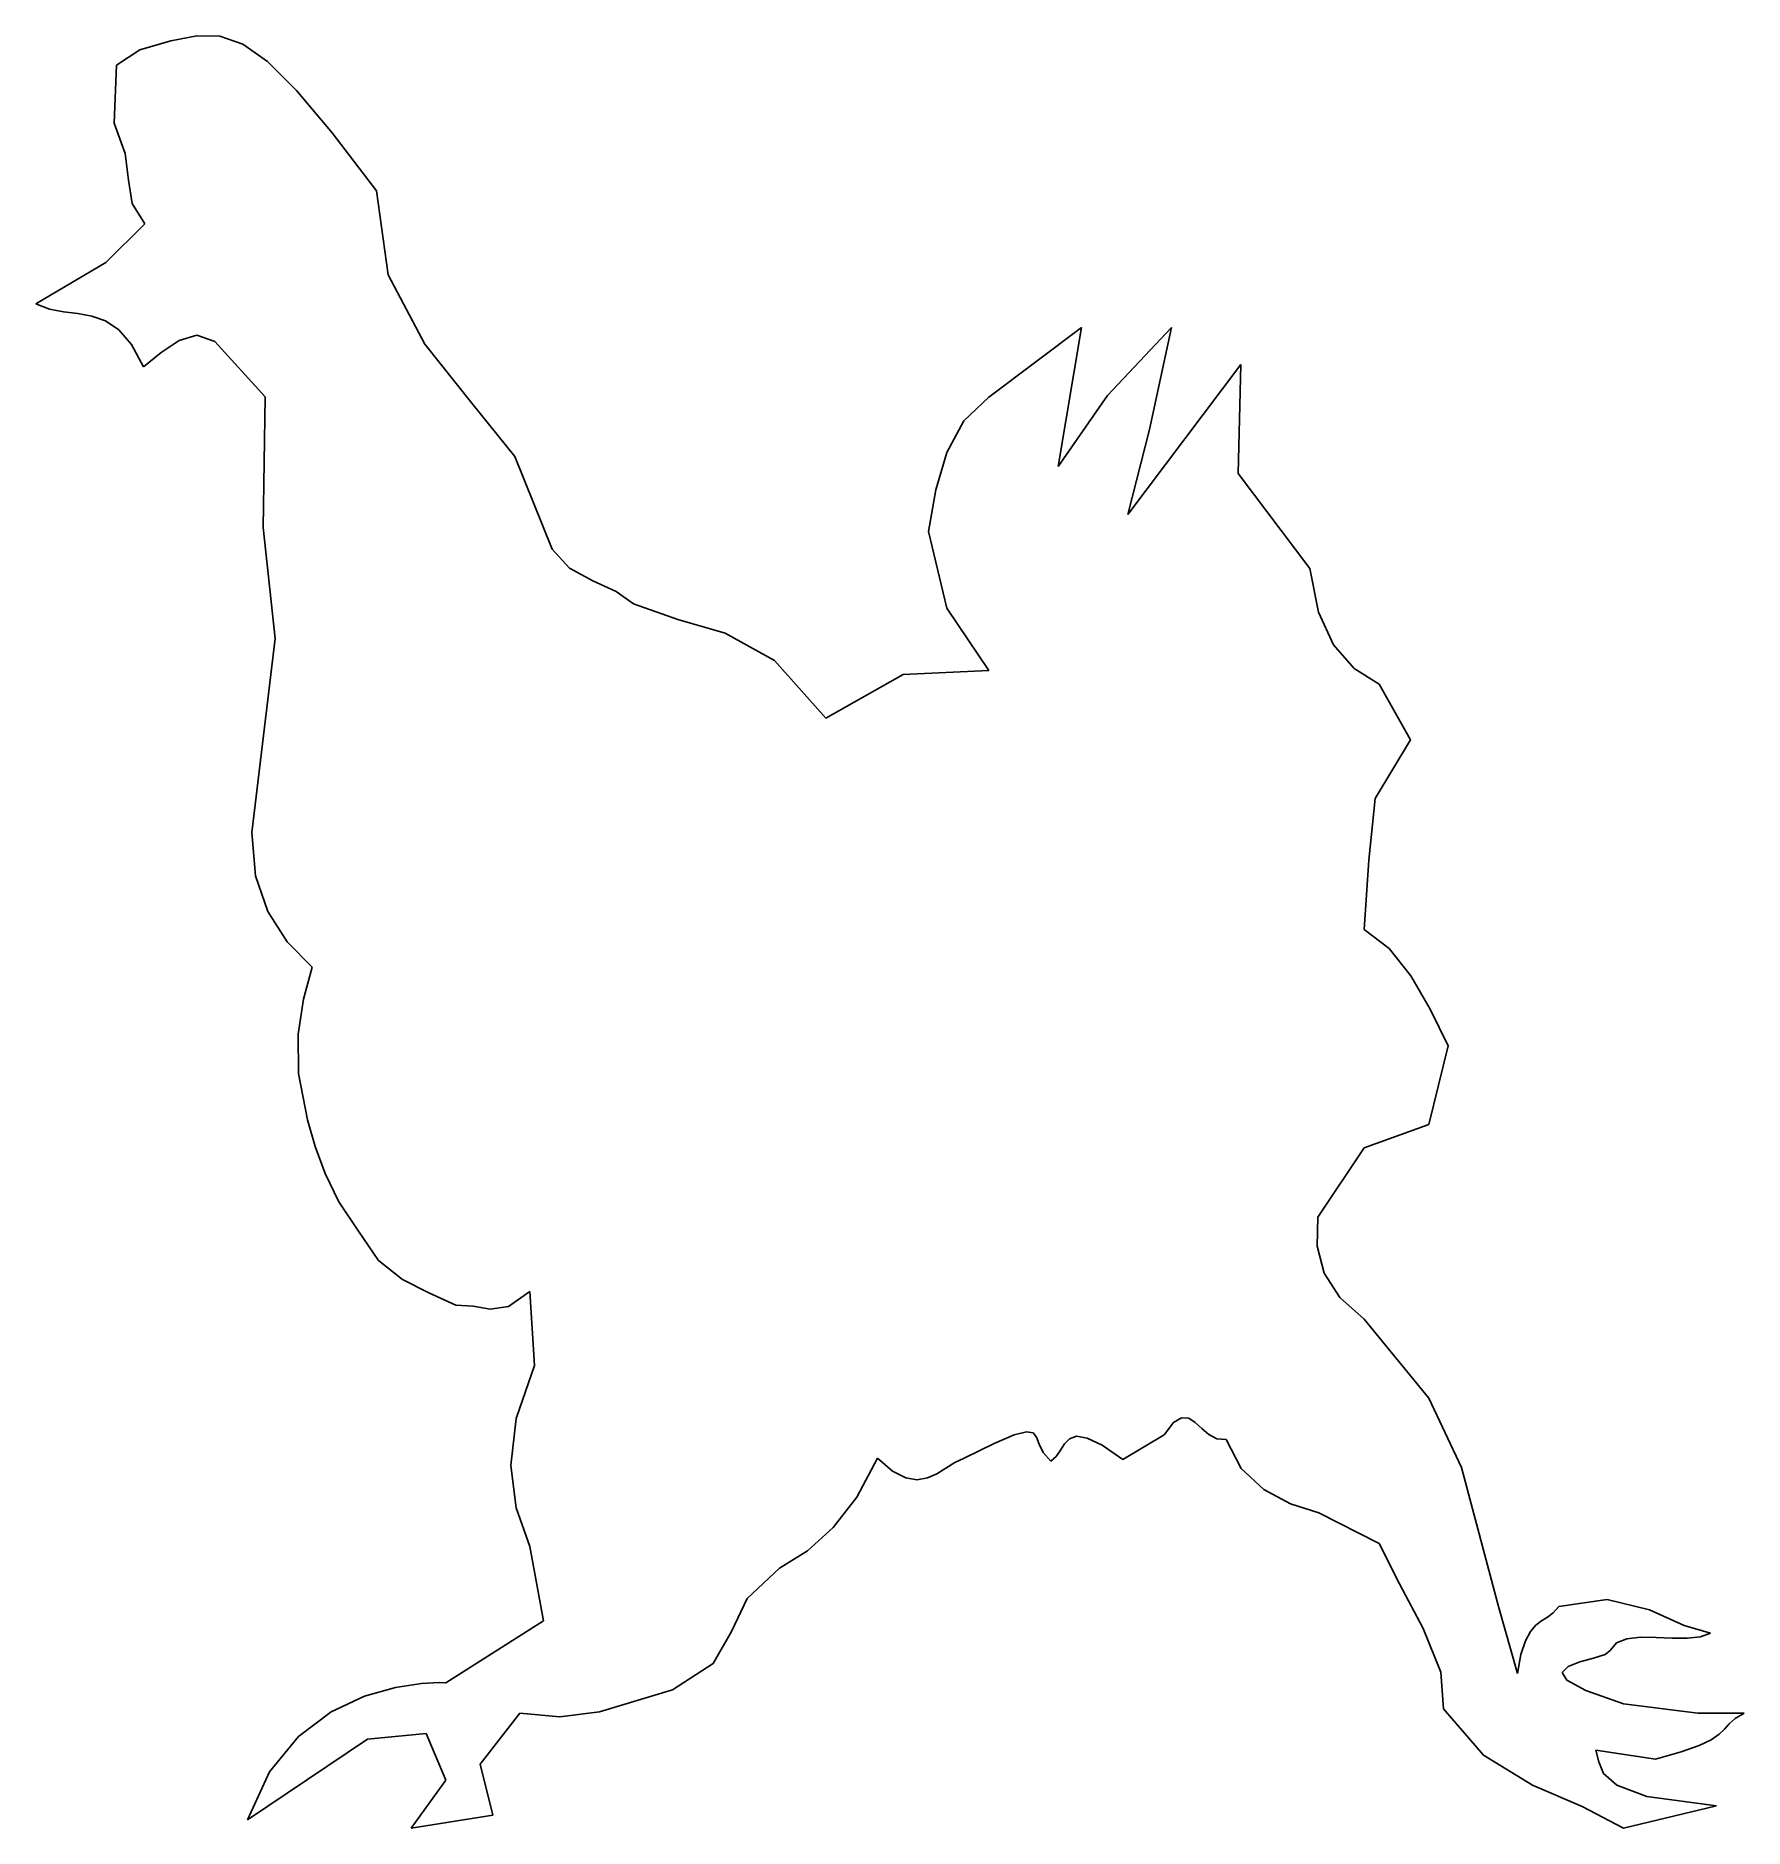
# Model space of a CAD drawing. Header units: millimetres. Extents: x 0.02 to 3.17, y 0.01 to 3.32.
import ezdxf

# ---------------------------------------------------------------- set-up
doc = ezdxf.new("R2010")
doc.units = ezdxf.units.MM
doc.layers.get('0').update_dxf_attribs({"linetype": 'CONTINUOUS', "true_color": 0xffffff})

msp = doc.modelspace()

# ---------------------------------------------------------------- linework, layer by layer
at = {"color": 0}
for p, q in [((0.2107, 3.2987), (0.2678, 3.3148)), ((0.2678, 3.3148), (0.3157, 3.3243)), ((0.3157, 3.3243), (0.3586, 3.3236)), ((0.3586, 3.3236), (0.4008, 3.309)), ((0.1672, 3.2701), (0.2107, 3.2987)), ((0.4008, 3.309), (0.4465, 3.2769)), ((0.1633, 3.1631), (0.1672, 3.2701)), ((0.4465, 3.2769), (0.5001, 3.2234)), ((0.5001, 3.2234), (0.5658, 3.145)), ((0.1834, 3.107), (0.1633, 3.1631)), ((0.5658, 3.145), (0.6479, 3.0379)), ((0.1893, 3.0576), (0.1834, 3.107)), ((0.1963, 3.0145), (0.1893, 3.0576)), ((0.2198, 2.9772), (0.1963, 3.0145)), ((0.6479, 3.0379), (0.6695, 2.8824)), ((0.1479, 2.9055), (0.2198, 2.9772)), ((0.0184, 2.8292), (0.1479, 2.9055)), ((0.6695, 2.8824), (0.7372, 2.7544)), ((0.0437, 2.8193), (0.0184, 2.8292)), ((0.0696, 2.8142), (0.0437, 2.8193)), ((0.0957, 2.811), (0.0696, 2.8142)), ((0.1216, 2.8065), (0.0957, 2.811)), ((0.1471, 2.7975), (0.1216, 2.8065)), ((0.1717, 2.781), (0.1471, 2.7975)), ((1.7791, 2.6569), (1.9504, 2.7854)), ((1.9504, 2.7854), (1.9076, 2.5285)), ((1.9983, 2.66), (2.1171, 2.7854)), ((2.1171, 2.7854), (2.0759, 2.5967)), ((0.1951, 2.7538), (0.1717, 2.781)), ((0.2171, 2.7127), (0.1951, 2.7538)), ((0.283, 2.7614), (0.25, 2.739)), ((0.316, 2.7713), (0.283, 2.7614)), ((0.349, 2.7597), (0.316, 2.7713)), ((0.4424, 2.6574), (0.349, 2.7597)), ((0.7372, 2.7544), (0.8242, 2.6455)), ((0.25, 2.739), (0.2171, 2.7127)), ((2.036, 2.4397), (2.2449, 2.7168)), ((2.2449, 2.7168), (2.2398, 2.5157)), ((0.4386, 2.4157), (0.4424, 2.6574)), ((1.733, 2.6131), (1.7791, 2.6569)), ((1.9076, 2.5285), (1.9983, 2.66)), ((0.8242, 2.6455), (0.9034, 2.5468)), ((1.7016, 2.5545), (1.733, 2.6131)), ((2.0759, 2.5967), (2.036, 2.4397)), ((1.6811, 2.4851), (1.7016, 2.5545)), ((0.9034, 2.5468), (0.9724, 2.3758)), ((1.6678, 2.4086), (1.6811, 2.4851)), ((2.2398, 2.5157), (2.3726, 2.3401)), ((0.4607, 2.2106), (0.4386, 2.4157)), ((1.7014, 2.2669), (1.6678, 2.4086)), ((0.9724, 2.3758), (1.0042, 2.3408)), ((1.0042, 2.3408), (1.0476, 2.3171)), ((2.3726, 2.3401), (2.3886, 2.2596)), ((1.0476, 2.3171), (1.091, 2.2976)), ((1.091, 2.2976), (1.1228, 2.2747)), ((1.1228, 2.2747), (1.2047, 2.2458)), ((1.7791, 2.1517), (1.7014, 2.2669)), ((2.3886, 2.2596), (2.4164, 2.1991)), ((1.2047, 2.2458), (1.292, 2.2207)), ((1.292, 2.2207), (1.3835, 2.1698)), ((0.4175, 1.8519), (0.4607, 2.2106)), ((2.4164, 2.1991), (2.4543, 2.1555)), ((1.3835, 2.1698), (1.4783, 2.0636)), ((2.4543, 2.1555), (2.5004, 2.126)), ((1.4783, 2.0636), (1.6208, 2.1441)), ((1.6208, 2.1441), (1.7791, 2.1517)), ((2.5004, 2.126), (2.5584, 2.0232)), ((2.5584, 2.0232), (2.4929, 1.9151)), ((2.4929, 1.9151), (2.4813, 1.8009)), ((0.4242, 1.7723), (0.4175, 1.8519)), ((2.4813, 1.8009), (2.4727, 1.6732)), ((0.4468, 1.7059), (0.4242, 1.7723)), ((0.4826, 1.6504), (0.4468, 1.7059)), ((2.4727, 1.6732), (2.519, 1.638)), ((0.5288, 1.6036), (0.4826, 1.6504)), ((2.519, 1.638), (2.559, 1.5872)), ((0.5128, 1.5441), (0.5288, 1.6036)), ((2.559, 1.5872), (2.5948, 1.5257)), ((0.5029, 1.4796), (0.5128, 1.5441)), ((2.5948, 1.5257), (2.6282, 1.458)), ((0.5037, 1.4066), (0.5029, 1.4796)), ((2.6282, 1.458), (2.5926, 1.3124)), ((0.5202, 1.321), (0.5037, 1.4066)), ((0.5346, 1.2719), (0.5202, 1.321)), ((2.5926, 1.3124), (2.4727, 1.2696)), ((0.5527, 1.2218), (0.5346, 1.2719)), ((2.4727, 1.2696), (2.3871, 1.1412)), ((0.5782, 1.17), (0.5527, 1.2218)), ((0.6144, 1.1155), (0.5782, 1.17)), ((2.3871, 1.1412), (2.386, 1.0877)), ((0.6514, 1.0615), (0.6144, 1.1155)), ((0.6961, 1.0264), (0.6514, 1.0615)), ((2.386, 1.0877), (2.3991, 1.0382)), ((2.3991, 1.0382), (2.4276, 0.9931)), ((0.7448, 1.0016), (0.6961, 1.0264)), ((0.7943, 0.9785), (0.7448, 1.0016)), ((0.9313, 1.0041), (0.8919, 0.9762)), ((0.9398, 0.8671), (0.9313, 1.0041)), ((0.8266, 0.9769), (0.7943, 0.9785)), ((0.8581, 0.9716), (0.8266, 0.9769)), ((0.8919, 0.9762), (0.8581, 0.9716)), ((2.4276, 0.9931), (2.4727, 0.9527)), ((2.4727, 0.9527), (2.5926, 0.8072)), ((0.9058, 0.7695), (0.9398, 0.8671)), ((2.5926, 0.8072), (2.6526, 0.6787)), ((0.8961, 0.6826), (0.9058, 0.7695)), ((2.1356, 0.7708), (2.1208, 0.7617)), ((2.1486, 0.7699), (2.1356, 0.7708)), ((2.1606, 0.7622), (2.1486, 0.7699)), ((2.1726, 0.7511), (2.1606, 0.7622)), ((1.8261, 0.739), (1.7893, 0.7232)), ((1.8487, 0.745), (1.8261, 0.739)), ((1.8611, 0.743), (1.8487, 0.745)), ((1.8676, 0.7348), (1.8611, 0.743)), ((1.8724, 0.7221), (1.8676, 0.7348)), ((1.9283, 0.7319), (1.9189, 0.7224)), ((1.9416, 0.7364), (1.9283, 0.7319)), ((1.961, 0.7332), (1.9416, 0.7364)), ((1.9887, 0.7198), (1.961, 0.7332)), ((2.1033, 0.7391), (2.0267, 0.6934)), ((2.1208, 0.7617), (2.1033, 0.7391)), ((2.1856, 0.7399), (2.1726, 0.7511)), ((2.2004, 0.7319), (2.1856, 0.7399)), ((2.218, 0.7304), (2.2004, 0.7319)), ((2.2456, 0.6768), (2.218, 0.7304)), ((1.5736, 0.6959), (1.5353, 0.6241)), ((1.6015, 0.6721), (1.5736, 0.6959)), ((1.7338, 0.6959), (1.7165, 0.6878)), ((1.7893, 0.7232), (1.7338, 0.6959)), ((1.8797, 0.7068), (1.8724, 0.7221)), ((1.8938, 0.6905), (1.8797, 0.7068)), ((1.9039, 0.6991), (1.8938, 0.6905)), ((1.9115, 0.7106), (1.9039, 0.6991)), ((1.9189, 0.7224), (1.9115, 0.7106)), ((2.0267, 0.6934), (1.9887, 0.7198)), ((0.9061, 0.6045), (0.8961, 0.6826)), ((1.6257, 0.6597), (1.6015, 0.6721)), ((1.6832, 0.6674), (1.6658, 0.6596)), ((1.6998, 0.6776), (1.6832, 0.6674)), ((1.7165, 0.6878), (1.6998, 0.6776)), ((2.2872, 0.6381), (2.2456, 0.6768)), ((2.6526, 0.6787), (2.7211, 0.4218)), ((1.6469, 0.6562), (1.6257, 0.6597)), ((1.6658, 0.6596), (1.6469, 0.6562)), ((2.3369, 0.6117), (2.2872, 0.6381)), ((0.9313, 0.5331), (0.9061, 0.6045)), ((1.5353, 0.6241), (1.4919, 0.5679)), ((2.3891, 0.5948), (2.3369, 0.6117)), ((1.4919, 0.5679), (1.4441, 0.5248)), ((2.5004, 0.5383), (2.3891, 0.5948)), ((0.9562, 0.3956), (0.9313, 0.5331)), ((2.5384, 0.464), (2.5004, 0.5383)), ((1.4441, 0.5248), (1.3927, 0.4925)), ((1.3927, 0.4925), (1.3328, 0.4367)), ((2.5818, 0.3811), (2.5384, 0.464)), ((1.3328, 0.4367), (1.3041, 0.3756)), ((2.8324, 0.4218), (2.9221, 0.4351)), ((2.9221, 0.4351), (2.9998, 0.4156)), ((2.7211, 0.4218), (2.7559, 0.298)), ((2.8008, 0.3954), (2.8116, 0.4024)), ((2.8116, 0.4024), (2.8222, 0.4104)), ((2.8222, 0.4104), (2.8324, 0.4218)), ((2.9998, 0.4156), (3.0639, 0.3869)), ((0.7757, 0.2811), (0.9562, 0.3956)), ((1.3041, 0.3756), (1.2702, 0.3168)), ((2.6143, 0.3004), (2.5818, 0.3811)), ((2.7708, 0.3585), (2.7801, 0.3757)), ((2.7801, 0.3757), (2.7902, 0.3873)), ((2.7902, 0.3873), (2.8008, 0.3954)), ((2.9836, 0.365), (2.9583, 0.3623)), ((3.0122, 0.3647), (2.9836, 0.365)), ((3.0417, 0.3635), (3.0122, 0.3647)), ((3.0639, 0.3869), (3.1126, 0.3726)), ((3.0943, 0.3656), (3.0699, 0.3632)), ((3.1126, 0.3726), (3.0943, 0.3656)), ((2.7559, 0.298), (2.7626, 0.3333)), ((2.7626, 0.3333), (2.7708, 0.3585)), ((2.9181, 0.3331), (2.8967, 0.3263)), ((2.9277, 0.3408), (2.9181, 0.3331)), ((2.9389, 0.3549), (2.9277, 0.3408)), ((2.9583, 0.3623), (2.9389, 0.3549)), ((3.0699, 0.3632), (3.0417, 0.3635)), ((1.2702, 0.3168), (1.1948, 0.2678)), ((2.6193, 0.2327), (2.6143, 0.3004)), ((2.8495, 0.3111), (2.8389, 0.3003)), ((2.8389, 0.3003), (2.8474, 0.286)), ((2.8713, 0.3194), (2.8495, 0.3111)), ((2.8967, 0.3263), (2.8713, 0.3194)), ((0.6254, 0.2561), (0.6829, 0.2725)), ((0.6829, 0.2725), (0.7307, 0.2797)), ((0.7307, 0.2797), (0.7635, 0.2814)), ((0.7635, 0.2814), (0.7757, 0.2811)), ((1.1948, 0.2678), (1.0598, 0.2271)), ((2.8474, 0.286), (2.8826, 0.267)), ((2.8826, 0.267), (2.9523, 0.242)), ((0.5639, 0.2271), (0.6254, 0.2561)), ((2.6935, 0.1472), (2.6193, 0.2327)), ((2.9523, 0.242), (3.0893, 0.2249)), ((0.5036, 0.1817), (0.5639, 0.2271)), ((0.9127, 0.2249), (0.8395, 0.1306)), ((0.9865, 0.2182), (0.9127, 0.2249)), ((1.0598, 0.2271), (0.9865, 0.2182)), ((3.0893, 0.2249), (3.175, 0.2249)), ((3.1475, 0.205), (3.1386, 0.1955)), ((3.1585, 0.2147), (3.1475, 0.205)), ((3.175, 0.2249), (3.1585, 0.2147)), ((0.6313, 0.1769), (0.4094, 0.0279)), ((0.4503, 0.1165), (0.5036, 0.1817)), ((0.7397, 0.1872), (0.6313, 0.1769)), ((0.7757, 0.1013), (0.7397, 0.1872)), ((3.1139, 0.1758), (3.0917, 0.1651)), ((3.1285, 0.1859), (3.1139, 0.1758)), ((3.1386, 0.1955), (3.1285, 0.1859)), ((2.7841, 0.092), (2.6935, 0.1472)), ((3.0114, 0.1401), (2.9009, 0.1564)), ((2.9009, 0.1564), (2.9062, 0.135)), ((2.9062, 0.135), (2.9148, 0.1136)), ((3.0587, 0.1533), (3.0114, 0.1401)), ((3.0917, 0.1651), (3.0587, 0.1533)), ((0.4094, 0.0279), (0.4503, 0.1165)), ((0.7118, 0.0124), (0.7757, 0.1013)), ((0.8395, 0.1306), (0.8628, 0.0365)), ((2.9148, 0.1136), (2.94, 0.0921)), ((2.8754, 0.0521), (2.7841, 0.092)), ((2.94, 0.0921), (2.9951, 0.0707)), ((2.9951, 0.0707), (3.1236, 0.0536)), ((0.8628, 0.0365), (0.7118, 0.0124)), ((2.9523, 0.0124), (2.8754, 0.0521)), ((3.1236, 0.0536), (2.9523, 0.0124)), ((0.4094, 0.0279), (0.4094, 0.0279))]:
    msp.add_line(p, q, dxfattribs=at)
at = {"color": 1, "true_color": 0xff0000}
for p, q in [((0.2107, 3.2987), (0.2678, 3.3148)), ((0.2678, 3.3148), (0.3157, 3.3243)), ((0.3157, 3.3243), (0.3586, 3.3236)), ((0.3586, 3.3236), (0.4008, 3.309)), ((0.1672, 3.2701), (0.2107, 3.2987)), ((0.4008, 3.309), (0.4465, 3.2769)), ((0.1633, 3.1631), (0.1672, 3.2701)), ((0.4465, 3.2769), (0.5001, 3.2234)), ((0.5001, 3.2234), (0.5658, 3.145)), ((0.1834, 3.107), (0.1633, 3.1631)), ((0.5658, 3.145), (0.6479, 3.0379)), ((0.1893, 3.0576), (0.1834, 3.107)), ((0.1963, 3.0145), (0.1893, 3.0576)), ((0.2198, 2.9772), (0.1963, 3.0145)), ((0.6479, 3.0379), (0.6695, 2.8824)), ((0.1479, 2.9055), (0.2198, 2.9772)), ((0.0184, 2.8292), (0.1479, 2.9055)), ((0.6695, 2.8824), (0.7372, 2.7544)), ((0.0437, 2.8193), (0.0184, 2.8292)), ((0.0696, 2.8142), (0.0437, 2.8193)), ((0.0957, 2.811), (0.0696, 2.8142)), ((0.1216, 2.8065), (0.0957, 2.811)), ((0.1471, 2.7975), (0.1216, 2.8065)), ((0.1717, 2.781), (0.1471, 2.7975)), ((1.7791, 2.6569), (1.9504, 2.7854)), ((1.9504, 2.7854), (1.9076, 2.5285)), ((1.9983, 2.66), (2.1171, 2.7854)), ((2.1171, 2.7854), (2.0759, 2.5967)), ((0.1951, 2.7538), (0.1717, 2.781)), ((0.2171, 2.7127), (0.1951, 2.7538)), ((0.283, 2.7614), (0.25, 2.739)), ((0.316, 2.7713), (0.283, 2.7614)), ((0.349, 2.7597), (0.316, 2.7713)), ((0.4424, 2.6574), (0.349, 2.7597)), ((0.7372, 2.7544), (0.8242, 2.6455)), ((0.25, 2.739), (0.2171, 2.7127)), ((2.036, 2.4397), (2.2449, 2.7168)), ((2.2449, 2.7168), (2.2398, 2.5157)), ((0.4386, 2.4157), (0.4424, 2.6574)), ((1.733, 2.6131), (1.7791, 2.6569)), ((1.9076, 2.5285), (1.9983, 2.66)), ((0.8242, 2.6455), (0.9034, 2.5468)), ((1.7016, 2.5545), (1.733, 2.6131)), ((2.0759, 2.5967), (2.036, 2.4397)), ((1.6811, 2.4851), (1.7016, 2.5545)), ((0.9034, 2.5468), (0.9724, 2.3758)), ((1.6678, 2.4086), (1.6811, 2.4851)), ((2.2398, 2.5157), (2.3726, 2.3401)), ((0.4607, 2.2106), (0.4386, 2.4157)), ((1.7014, 2.2669), (1.6678, 2.4086)), ((0.9724, 2.3758), (1.0042, 2.3408)), ((1.0042, 2.3408), (1.0476, 2.3171)), ((2.3726, 2.3401), (2.3886, 2.2596)), ((1.0476, 2.3171), (1.091, 2.2976)), ((1.091, 2.2976), (1.1228, 2.2747)), ((1.1228, 2.2747), (1.2047, 2.2458)), ((1.7791, 2.1517), (1.7014, 2.2669)), ((2.3886, 2.2596), (2.4164, 2.1991)), ((1.2047, 2.2458), (1.292, 2.2207)), ((1.292, 2.2207), (1.3835, 2.1698)), ((0.4175, 1.8519), (0.4607, 2.2106)), ((2.4164, 2.1991), (2.4543, 2.1555)), ((1.3835, 2.1698), (1.4783, 2.0636)), ((2.4543, 2.1555), (2.5004, 2.126)), ((1.4783, 2.0636), (1.6208, 2.1441)), ((1.6208, 2.1441), (1.7791, 2.1517)), ((2.5004, 2.126), (2.5584, 2.0232)), ((2.5584, 2.0232), (2.4929, 1.9151)), ((2.4929, 1.9151), (2.4813, 1.8009)), ((0.4242, 1.7723), (0.4175, 1.8519)), ((2.4813, 1.8009), (2.4727, 1.6732)), ((0.4468, 1.7059), (0.4242, 1.7723)), ((0.4826, 1.6504), (0.4468, 1.7059)), ((2.4727, 1.6732), (2.519, 1.638)), ((0.5288, 1.6036), (0.4826, 1.6504)), ((2.519, 1.638), (2.559, 1.5872)), ((0.5128, 1.5441), (0.5288, 1.6036)), ((2.559, 1.5872), (2.5948, 1.5257)), ((0.5029, 1.4796), (0.5128, 1.5441)), ((2.5948, 1.5257), (2.6282, 1.458)), ((0.5037, 1.4066), (0.5029, 1.4796)), ((2.6282, 1.458), (2.5926, 1.3124)), ((0.5202, 1.321), (0.5037, 1.4066)), ((0.5346, 1.2719), (0.5202, 1.321)), ((2.5926, 1.3124), (2.4727, 1.2696)), ((0.5527, 1.2218), (0.5346, 1.2719)), ((2.4727, 1.2696), (2.3871, 1.1412)), ((0.5782, 1.17), (0.5527, 1.2218)), ((0.6144, 1.1155), (0.5782, 1.17)), ((2.3871, 1.1412), (2.386, 1.0877)), ((0.6514, 1.0615), (0.6144, 1.1155)), ((0.6961, 1.0264), (0.6514, 1.0615)), ((2.386, 1.0877), (2.3991, 1.0382)), ((2.3991, 1.0382), (2.4276, 0.9931)), ((0.7448, 1.0016), (0.6961, 1.0264)), ((0.7943, 0.9785), (0.7448, 1.0016)), ((0.9313, 1.0041), (0.8919, 0.9762)), ((0.9398, 0.8671), (0.9313, 1.0041)), ((0.8266, 0.9769), (0.7943, 0.9785)), ((0.8581, 0.9716), (0.8266, 0.9769)), ((0.8919, 0.9762), (0.8581, 0.9716)), ((2.4276, 0.9931), (2.4727, 0.9527)), ((2.4727, 0.9527), (2.5926, 0.8072)), ((0.9058, 0.7695), (0.9398, 0.8671)), ((2.5926, 0.8072), (2.6526, 0.6787)), ((0.8961, 0.6826), (0.9058, 0.7695)), ((2.1356, 0.7708), (2.1208, 0.7617)), ((2.1486, 0.7699), (2.1356, 0.7708)), ((2.1606, 0.7622), (2.1486, 0.7699)), ((2.1726, 0.7511), (2.1606, 0.7622)), ((1.8261, 0.739), (1.7893, 0.7232)), ((1.8487, 0.745), (1.8261, 0.739)), ((1.8611, 0.743), (1.8487, 0.745)), ((1.8676, 0.7348), (1.8611, 0.743)), ((1.8724, 0.7221), (1.8676, 0.7348)), ((1.9283, 0.7319), (1.9189, 0.7224)), ((1.9416, 0.7364), (1.9283, 0.7319)), ((1.961, 0.7332), (1.9416, 0.7364)), ((1.9887, 0.7198), (1.961, 0.7332)), ((2.1033, 0.7391), (2.0267, 0.6934)), ((2.1208, 0.7617), (2.1033, 0.7391)), ((2.1856, 0.7399), (2.1726, 0.7511)), ((2.2004, 0.7319), (2.1856, 0.7399)), ((2.218, 0.7304), (2.2004, 0.7319)), ((2.2456, 0.6768), (2.218, 0.7304)), ((1.5736, 0.6959), (1.5353, 0.6241)), ((1.6015, 0.6721), (1.5736, 0.6959)), ((1.7338, 0.6959), (1.7165, 0.6878)), ((1.7893, 0.7232), (1.7338, 0.6959)), ((1.8797, 0.7068), (1.8724, 0.7221)), ((1.8938, 0.6905), (1.8797, 0.7068)), ((1.9039, 0.6991), (1.8938, 0.6905)), ((1.9115, 0.7106), (1.9039, 0.6991)), ((1.9189, 0.7224), (1.9115, 0.7106)), ((2.0267, 0.6934), (1.9887, 0.7198)), ((0.9061, 0.6045), (0.8961, 0.6826)), ((1.6257, 0.6597), (1.6015, 0.6721)), ((1.6832, 0.6674), (1.6658, 0.6596)), ((1.6998, 0.6776), (1.6832, 0.6674)), ((1.7165, 0.6878), (1.6998, 0.6776)), ((2.2872, 0.6381), (2.2456, 0.6768)), ((2.6526, 0.6787), (2.7211, 0.4218)), ((1.6469, 0.6562), (1.6257, 0.6597)), ((1.6658, 0.6596), (1.6469, 0.6562)), ((2.3369, 0.6117), (2.2872, 0.6381)), ((0.9313, 0.5331), (0.9061, 0.6045)), ((1.5353, 0.6241), (1.4919, 0.5679)), ((2.3891, 0.5948), (2.3369, 0.6117)), ((1.4919, 0.5679), (1.4441, 0.5248)), ((2.5004, 0.5383), (2.3891, 0.5948)), ((0.9562, 0.3956), (0.9313, 0.5331)), ((2.5384, 0.464), (2.5004, 0.5383)), ((1.4441, 0.5248), (1.3927, 0.4925)), ((1.3927, 0.4925), (1.3328, 0.4367)), ((2.5818, 0.3811), (2.5384, 0.464)), ((1.3328, 0.4367), (1.3041, 0.3756)), ((2.8324, 0.4218), (2.9221, 0.4351)), ((2.9221, 0.4351), (2.9998, 0.4156)), ((2.7211, 0.4218), (2.7559, 0.298)), ((2.8008, 0.3954), (2.8116, 0.4024)), ((2.8116, 0.4024), (2.8222, 0.4104)), ((2.8222, 0.4104), (2.8324, 0.4218)), ((2.9998, 0.4156), (3.0639, 0.3869)), ((0.7757, 0.2811), (0.9562, 0.3956)), ((1.3041, 0.3756), (1.2702, 0.3168)), ((2.6143, 0.3004), (2.5818, 0.3811)), ((2.7708, 0.3585), (2.7801, 0.3757)), ((2.7801, 0.3757), (2.7902, 0.3873)), ((2.7902, 0.3873), (2.8008, 0.3954)), ((2.9836, 0.365), (2.9583, 0.3623)), ((3.0122, 0.3647), (2.9836, 0.365)), ((3.0417, 0.3635), (3.0122, 0.3647)), ((3.0639, 0.3869), (3.1126, 0.3726)), ((3.0943, 0.3656), (3.0699, 0.3632)), ((3.1126, 0.3726), (3.0943, 0.3656)), ((2.7559, 0.298), (2.7626, 0.3333)), ((2.7626, 0.3333), (2.7708, 0.3585)), ((2.9181, 0.3331), (2.8967, 0.3263)), ((2.9277, 0.3408), (2.9181, 0.3331)), ((2.9389, 0.3549), (2.9277, 0.3408)), ((2.9583, 0.3623), (2.9389, 0.3549)), ((3.0699, 0.3632), (3.0417, 0.3635)), ((1.2702, 0.3168), (1.1948, 0.2678)), ((2.6193, 0.2327), (2.6143, 0.3004)), ((2.8495, 0.3111), (2.8389, 0.3003)), ((2.8389, 0.3003), (2.8474, 0.286)), ((2.8713, 0.3194), (2.8495, 0.3111)), ((2.8967, 0.3263), (2.8713, 0.3194)), ((0.6254, 0.2561), (0.6829, 0.2725)), ((0.6829, 0.2725), (0.7307, 0.2797)), ((0.7307, 0.2797), (0.7635, 0.2814)), ((0.7635, 0.2814), (0.7757, 0.2811)), ((1.1948, 0.2678), (1.0598, 0.2271)), ((2.8474, 0.286), (2.8826, 0.267)), ((2.8826, 0.267), (2.9523, 0.242)), ((0.5639, 0.2271), (0.6254, 0.2561)), ((2.6935, 0.1472), (2.6193, 0.2327)), ((2.9523, 0.242), (3.0893, 0.2249)), ((0.5036, 0.1817), (0.5639, 0.2271)), ((0.9127, 0.2249), (0.8395, 0.1306)), ((0.9865, 0.2182), (0.9127, 0.2249)), ((1.0598, 0.2271), (0.9865, 0.2182)), ((3.0893, 0.2249), (3.175, 0.2249)), ((3.1475, 0.205), (3.1386, 0.1955)), ((3.1585, 0.2147), (3.1475, 0.205)), ((3.175, 0.2249), (3.1585, 0.2147)), ((0.6313, 0.1769), (0.4094, 0.0279)), ((0.4503, 0.1165), (0.5036, 0.1817)), ((0.7397, 0.1872), (0.6313, 0.1769)), ((0.7757, 0.1013), (0.7397, 0.1872)), ((3.1139, 0.1758), (3.0917, 0.1651)), ((3.1285, 0.1859), (3.1139, 0.1758)), ((3.1386, 0.1955), (3.1285, 0.1859)), ((2.7841, 0.092), (2.6935, 0.1472)), ((3.0114, 0.1401), (2.9009, 0.1564)), ((2.9009, 0.1564), (2.9062, 0.135)), ((2.9062, 0.135), (2.9148, 0.1136)), ((3.0587, 0.1533), (3.0114, 0.1401)), ((3.0917, 0.1651), (3.0587, 0.1533)), ((0.4094, 0.0279), (0.4503, 0.1165)), ((0.7118, 0.0124), (0.7757, 0.1013)), ((0.8395, 0.1306), (0.8628, 0.0365)), ((2.9148, 0.1136), (2.94, 0.0921)), ((2.8754, 0.0521), (2.7841, 0.092)), ((2.94, 0.0921), (2.9951, 0.0707)), ((2.9951, 0.0707), (3.1236, 0.0536)), ((0.8628, 0.0365), (0.7118, 0.0124)), ((2.9523, 0.0124), (2.8754, 0.0521)), ((3.1236, 0.0536), (2.9523, 0.0124)), ((0.4094, 0.0279), (0.4094, 0.0279))]:
    msp.add_line(p, q, dxfattribs=at)

doc.saveas('drawing.dxf')
